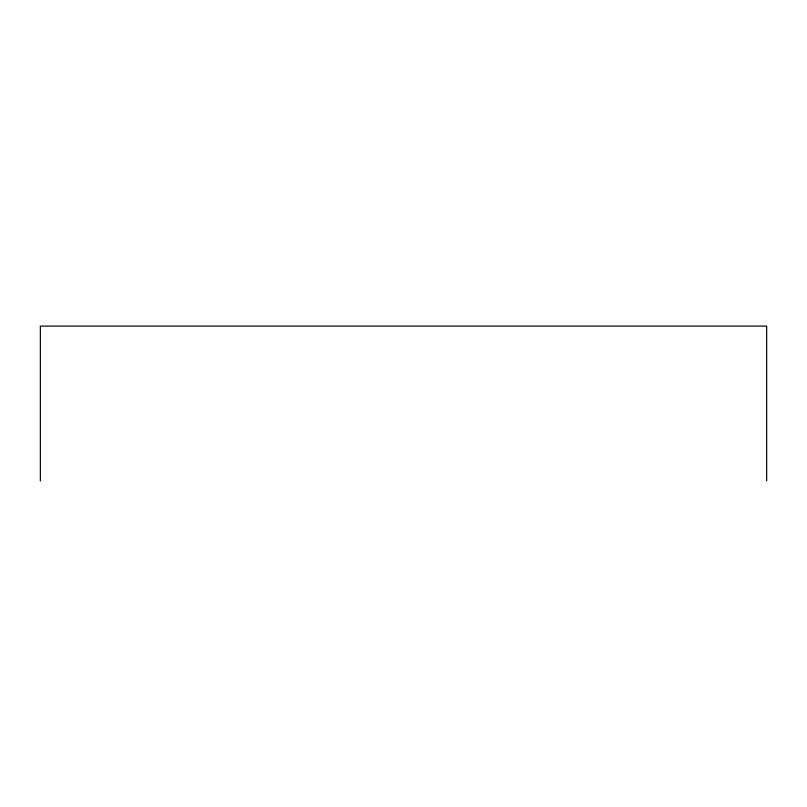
<?xml version="1.0" encoding="UTF-8"?>
<svg xmlns="http://www.w3.org/2000/svg" width="807" height="807" viewBox="0 0 807 807"><rect width="100%" height="100%" fill="white"/><g stroke="black" fill="none" stroke-linecap="round" stroke-linejoin="round"><path stroke-width="1.21" d="M766.65 480.911L766.65 326.089L40.35 326.089L40.35 480.911"/></g></svg>
